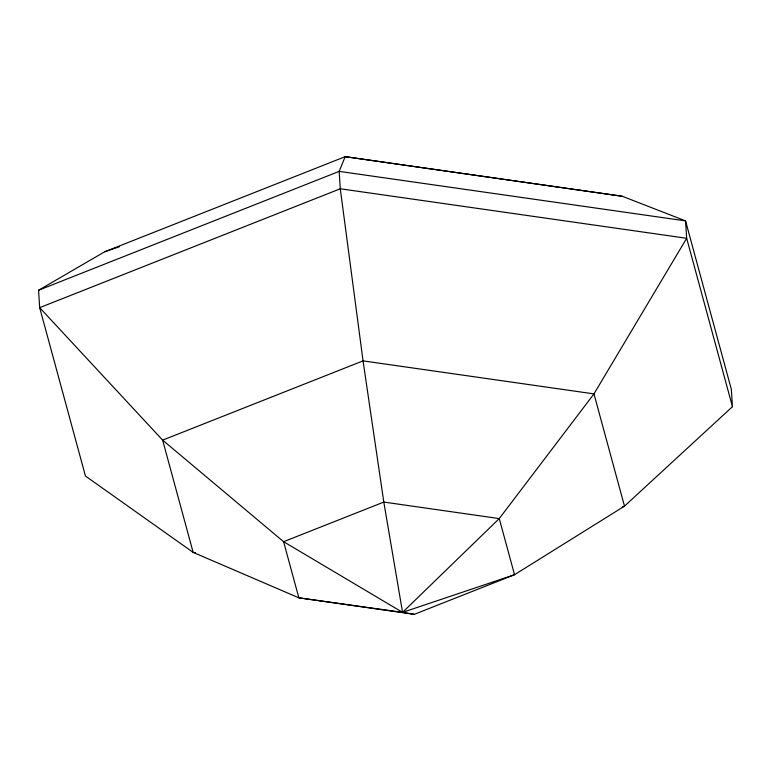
<?xml version="1.0" encoding="UTF-8"?>
<svg xmlns="http://www.w3.org/2000/svg" width="771" height="771" viewBox="0 0 771 771"><rect width="100%" height="100%" fill="white"/><g stroke="black" fill="none" stroke-linecap="round" stroke-linejoin="round"><path stroke-width="1.16" d="M732.45 406.674L624.491 506.142L514.527 574.713L414.326 614.333L298.859 597.833L193.155 552.393L85.456 476.044L39.678 307.658L38.55 290.253L104.702 251.77L345.186 156.667L622.293 196.268L685.544 220.882L731.322 389.268L732.45 406.674L686.672 238.287L685.544 220.882L339.153 171.374L38.55 290.253M622.245 507.029L624.491 506.142L593.969 393.885L686.672 238.287L340.281 188.779L39.678 307.658L162.633 440.135L283.603 541.705L402.568 612.367L414.326 614.333M104.702 251.77L119.495 246.72M622.293 196.268L345.186 156.667L339.153 171.374L340.281 188.779L363.045 360.876L383.804 502.075L402.568 612.367L514.527 574.713L499.261 518.584L593.969 393.885L363.045 360.876L162.633 440.135L193.155 552.393L195.535 552.73M499.261 518.584L402.568 612.367L298.859 597.833L283.603 541.705L383.804 502.075L499.261 518.584"/></g></svg>
